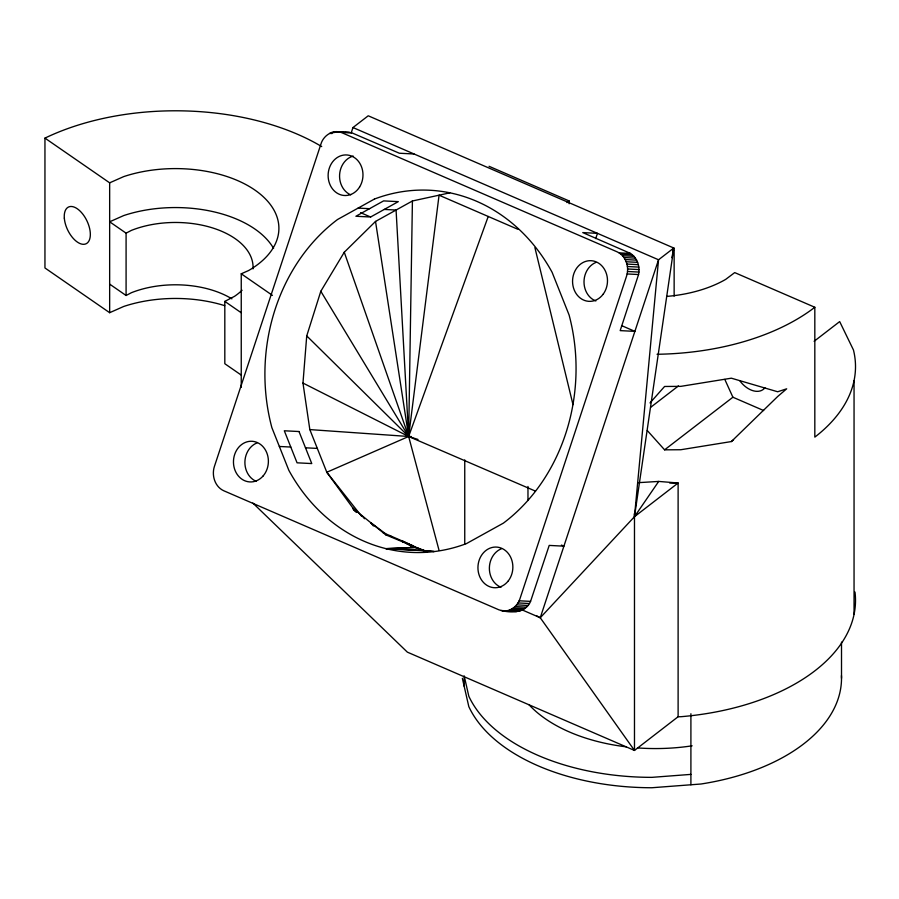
<?xml version="1.0" encoding="UTF-8"?>
<svg xmlns="http://www.w3.org/2000/svg" width="899" height="899" viewBox="0 0 899 899"><rect width="100%" height="100%" fill="white"/><g stroke="black" fill="none" stroke-linecap="round" stroke-linejoin="round"><path stroke-width="1.35" d="M439.049 550.345L408.652 436.487L412.416 200.983L449.77 192.858M503.002 610.904C510.812 611.781 517.824 605.701 520.038 598.509L626.491 276.341C629.558 267.396 626.154 255.855 617.13 251.832L342.103 132.816C333.383 128.838 323.348 135.423 320.921 144.11L214.468 466.278C211.4 475.223 214.805 486.764 223.829 490.787L498.844 609.803C509.587 613.208 525.454 613.77 530.567 601.375L549.21 545.412L563.909 546.165L561.403 545.075M622.175 325.865L634.885 331.371L620.175 330.618L638.56 274.532C640.2 266.767 637.402 257.788 630.502 253.439L582.754 232.594L597.453 233.347L595.722 238.583M355.386 511.441L326.798 472.256L309.829 429.587L302.974 383.075L306.728 335.9L320.808 291.276L344.272 252.237L375.524 221.435L412.416 200.983M252.866 503.058L407.359 652.146L634.48 750.44L634.48 516.7L658.54 259.777L673.801 248.023L368.23 115.791L352.97 127.546L351.217 132.85M361.499 516.105L326.798 472.256L408.652 436.487L439.06 195.195L517.802 229.267M522.443 610.039L540.254 617.748L634.48 516.7L673.801 248.023L672.666 250.596M671.913 257.642L673.801 248.023M854.994 592.036A203.567 117.533 0 0 1 680.779 716.717L678.116 716.739L634.48 750.44L540.254 617.748L658.54 259.777L352.97 127.546M309.829 429.587L408.652 436.487L488.224 216.468M634.188 513.902L634.48 516.7L658.697 481.426L678.116 482.999L678.116 716.739M650.022 402.921L664.597 386.469L680.779 386.368L731.348 378.187L777.669 391.762L786.681 388.817L777.669 396.515L731.348 441.566L680.779 449.736L664.597 449.837L647.28 430.531M406.854 543.929L423.272 550.615M650.752 407.258L678.43 385.929M664.597 449.837L732.899 397.223L763.633 410.528M814.123 341.294L839.677 321.595L853.454 349.981A203.567 117.533 0 0 1 814.82 437.128L814.82 307.267L734.708 272.599L725.707 279.375A104.329 60.233 0 0 1 666.912 296.389M731.348 441.566L733.539 439.869M634.48 516.7L678.116 482.999L669.71 483.055M566.999 202.59L569.157 200.96L489.045 166.293M370.602 217.007L398.302 201.646L383.603 200.893L355.903 216.254L370.602 217.007L360.589 212.67M273.577 248.382A103.441 59.716 0 0 0 123.725 215.558L109.656 221.795L126.085 233.156L131.389 230.391A77.606 44.804 0 0 1 212.771 227.986A77.606 44.804 0 0 1 253.012 268.891M109.656 284.129L126.085 295.49L131.389 292.714A77.606 44.804 0 0 1 231.886 298.85M241.247 375.085L224.817 363.724L224.817 301.401L234.549 296.322A77.606 44.804 0 0 0 242.078 290.253M224.705 305.66A103.441 59.716 0 0 0 123.725 306.458L109.656 312.695L44.95 267.969L44.95 138.12L109.656 182.834L123.725 176.597A103.441 59.716 0 0 1 257.519 191.959A103.441 59.716 0 0 1 248.596 270.543L241.247 273.802L241.247 387.334M412.135 546.289L413.169 546.772L409.753 545.401L427.171 551.772M407.831 544.041L408.685 543.76L413.057 546.187L407.831 544.041L424.62 550.671L434.138 551.514L423.98 550.604L426.553 551.716M345.115 132.501L351.498 132.692L399.358 153.235L414.057 153.987M690.904 774.387L651.932 777.354A189.577 109.453 0 0 1 468.817 696.231L464.176 675.879L464.176 686.263M638.447 482.662L658.697 481.426M415.574 547.446L386.031 548.66L422.564 550.446M516.577 611.556L508.519 610.904M302.974 383.075L408.652 436.487L411.427 436.577M335.81 131.647L349.385 132.299M333.675 131.917L351.498 132.692M331.585 132.49L334.125 132.625M329.573 133.389L332.113 133.524M358.117 208.096L369.556 208.68M384.255 209.433L396.077 210.04L408.652 436.487L535.467 491.124M619.074 252.855L630.502 253.439M620.883 254.159L632.312 254.743M622.524 255.732L633.952 256.316M623.973 257.541L635.402 258.125M625.198 259.553L636.638 260.148M626.198 261.755L637.627 262.339M626.929 264.081L638.369 264.666M627.401 266.509L638.829 267.093M627.592 268.992L639.02 269.576M627.491 271.487L638.931 272.071M627.131 273.948L638.56 274.532M279.353 446.466L290.793 447.05M305.491 447.803L317.313 448.41M519.128 600.79L530.567 601.375M517.981 602.926L529.421 603.51M516.61 604.858L528.039 605.443M515.026 606.578L526.466 607.162M513.273 608.039L524.713 608.623M511.374 609.23L522.813 609.814M509.362 610.129L520.802 610.713M507.272 610.713L518.712 611.298M500.889 610.511L503.429 610.646M423.755 550.727L386.031 548.66L414.619 547.502M423.98 550.604L424.62 550.671L422.148 550.244M415.99 547.626L420.406 549.356M354.184 510.418L352.745 508.171L385.896 534.894L407.191 543.715M404.202 542.434L402.831 541.883M306.728 335.9L408.652 436.487L418.001 439.454M383.019 532.658L408.685 543.76M403.707 542.142L401.741 540.771L414.079 546.862L413.18 545.715M536.534 615.781L540.254 617.748M401.741 540.771L406.247 543.221M413.832 546.334L412.034 545.221M392.436 537.197L389.649 535.534M241.247 273.802L272.442 295.366M224.817 301.401L241.247 312.762M352.745 508.171L356.352 512.452M361.814 515.487L364.488 518.723M373.445 526.005L370.815 522.735L385.536 533.748L385.896 534.894M320.808 291.276L408.652 436.487L375.524 221.435M724.808 379.412L732.899 397.223M344.272 252.237L408.652 436.487M534.916 247.675L572.989 404.629M462.356 678.296L468.817 706.614A189.577 109.453 0 0 0 651.932 787.738L700.995 784.007A189.577 109.453 0 0 0 841.453 675.587M854.05 380.659L854.05 614.399M841.509 642.111L841.509 678.296M690.904 713.75L690.904 784.782M674.138 249.956L674.138 296.142M569.157 200.96L569.157 203.747M527.971 486.46L527.971 500.473M464.749 459.906L464.749 544.12M126.085 233.156L126.085 295.49M109.656 182.834L109.656 312.695M814.82 307.267A203.567 117.533 0 0 1 657.045 354.273M764.937 387.716A20.362 13.305 52.4 0 1 740.079 381.142M692.129 745.81A143.222 82.686 0 0 1 637.515 747.912M626.333 746.833A143.222 82.686 0 0 1 528.87 704.569M350.689 194.847A20.306 17.418 -87.1 0 1 339.608 174.608A20.306 17.418 -87.1 0 1 353.195 156.066M595.846 300.974A20.362 17.463 -87.1 0 1 584.002 281.926A20.362 17.463 -87.1 0 1 595.857 262.441M500.99 587.261A20.362 17.463 -87.1 0 1 489.371 568.022A20.362 17.463 -87.1 0 1 501.462 548.727M256.372 481.403A20.362 17.463 -87.1 0 1 244.899 462.041A20.362 17.463 -87.1 0 1 257.125 442.87M44.95 138.12A203.567 117.533 0 0 1 321.707 146.571M374.456 199.039L337.563 219.491A181.306 155.505 -87.1 0 0 271.869 427.643L288.837 470.312A181.306 155.505 -87.1 0 0 466.491 543.58L503.395 523.128A181.306 155.505 -87.1 0 0 569.089 314.976L552.11 272.318A181.306 155.505 -87.1 0 0 374.456 199.039M413.428 546.94L414.282 547.367L413.428 546.94M299.019 431.531L284.309 430.778L297.063 462.816L311.762 463.569L299.019 431.531M359.622 186.947A20.306 17.418 -87.1 0 0 347.419 155.01A20.306 17.418 -87.1 0 0 329.607 183.711A20.306 17.418 -87.1 0 0 359.622 186.947M603.162 294.198A20.362 17.463 -87.1 0 0 593.441 261.002A20.362 17.463 -87.1 0 0 573.483 287.86A20.362 17.463 -87.1 0 0 603.162 294.198M508.373 580.788A20.362 17.463 -87.1 0 0 499.057 547.435A20.362 17.463 -87.1 0 0 478.785 573.967A20.362 17.463 -87.1 0 0 508.373 580.788M262.991 476.099A20.362 17.463 -87.1 0 0 255.833 441.982A20.362 17.463 -87.1 0 0 233.954 466.727A20.362 17.463 -87.1 0 0 262.991 476.099M64.323 218.165A20.362 10.653 64.3 0 0 84.967 244.157A20.362 10.653 64.3 0 0 82.618 213.895A20.362 10.653 64.3 0 0 64.323 218.165"/></g></svg>
